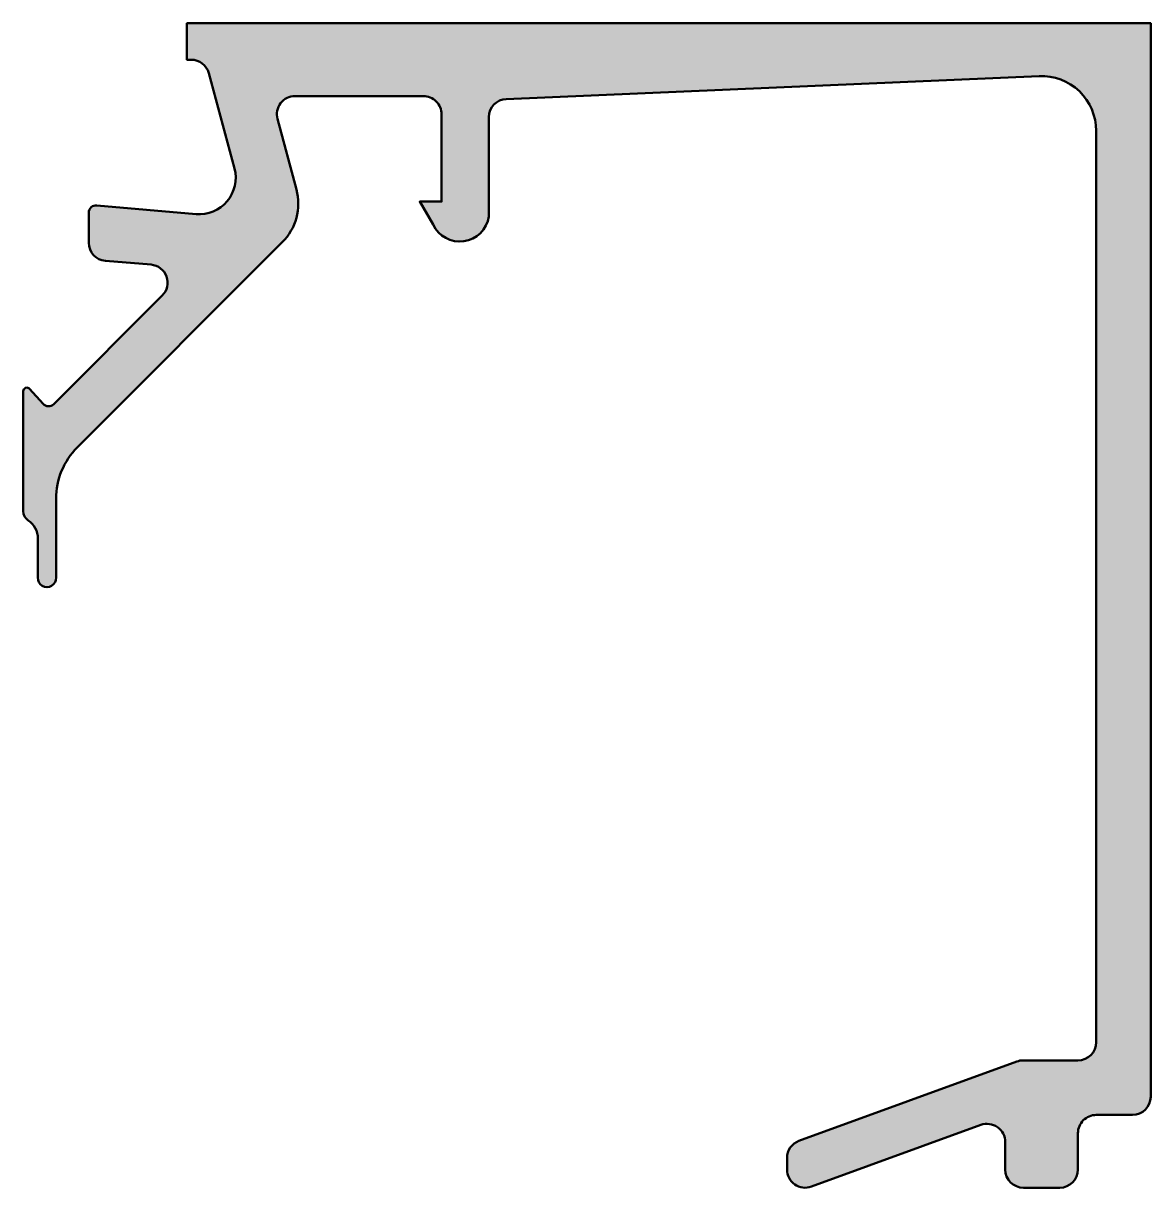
# Model space of a CAD drawing. Extents: x -4 to 27, y -32 to 0.
import ezdxf

# ---------------------------------------------------------------- set-up
doc = ezdxf.new("R2010")
doc.units = 0
doc.layers.add('0S-Alu contour', color=7, linetype='Continuous', lineweight=50)
doc.layers.add('0S-Alu hatch', color=252, linetype='Continuous', lineweight=25)

# ---------------------------------------------------------------- blocks, each defined once
blk = doc.blocks.new('173990__EDF8FEC5_9DB9_4149_9DA8_FDC472ED1BEB_')
at = {"layer": '0S-Alu hatch'}
h = blk.add_hatch(color=256, dxfattribs=at)
edge = h.paths.add_edge_path()
edge.add_line((-1.982317257409476, -5.002422972676527), (0.7532886862754804, -5.244325637817382))
edge.add_arc((0.8404461898514577, -4.248128392051445), 1.000002691446995, 264.9999122183236, 375.0001729510548)
edge.add_line((1.806373834609984, -3.989305734634284), (1.099115756070432, -1.369674354966718))
edge.add_arc((0.6163992489500151, -1.499999999999833), 0.4999999999998332, 15.10871089283112, 89.99999999996714)
edge.add_line((0.6163992489503018, -1), (0.5000782012939454, -1))
edge.add_line((0.5000782012939454, -1), (0.5000782012939454, 0))
edge.add_line((0.5000782012939454, 0), (27, 0))
edge.add_line((27, 0), (27.00000000000001, -29.49992370605468))
edge.add_ellipse((26.49999414945703, -29.49991785553767), major_axis=(-0.500005850577201, 0), ratio=1, start_angle=90.00088897849139, end_angle=179.9993295875975, ccw=False)
edge.add_line((26.50000190734863, -29.99992370605469), (25.50000381469727, -29.99992370605469))
edge.add_arc((25.50000185167363, -30.49992174303105), 0.4999980369802183, 89.99977505317808, 180.0002249462687)
edge.add_line((25.00000381469727, -30.49992370605469), (25.00000381469727, -31.49991989135743))
edge.add_ellipse((24.50000027667508, -31.49991635335236), major_axis=(-0.5000035380347092, 0), ratio=1, start_angle=90.00062398911649, end_angle=179.9995945770641, ccw=False)
edge.add_line((24.5000057220459, -31.99991989135742), (23.50000762939453, -31.99991989135742))
edge.add_ellipse((23.50001538874494, -31.49991213200701), major_axis=(-0.5000077594106132, 0), ratio=1, start_angle=0.0008891416168808064, end_angle=89.99911085773829, ccw=False)
edge.add_line((23.00000762939453, -31.49991989135742), (23.00000762939453, -30.74392318725575))
edge.add_arc((22.49959172233254, -30.74429796520606), 0.5004160474037426, 0.0429106878717365, 109.938340573858)
edge.add_line((22.32894550362471, -30.27387678313631), (17.67110130461993, -31.9702447340261))
edge.add_ellipse((17.50032906006692, -31.49998410530826), major_axis=(-0.5003081234916928, 0), ratio=1, start_angle=0.024100283919381127, end_angle=109.95817812408919, ccw=False)
edge.add_line((17.00002098083474, -31.50019454956054), (17.00002098083496, -31.18138489187755))
edge.add_ellipse((17.50002098083511, -31.18138489187707), major_axis=(-0.5000000000001528, 0), ratio=1, start_angle=290.01025377480136, end_angle=360, ccw=False)
edge.add_line((17.32892682721421, -30.71156919333465), (23.31909596490208, -28.53011182220962))
edge.add_ellipse((23.49019011852341, -28.99992752075552), major_axis=(-0.5000000000035774, 0), ratio=1, start_angle=269.9999999999646, end_angle=290.0102537747116, ccw=False)
edge.add_line((23.49019011852373, -28.49992752075194), (25.00000381469727, -28.49992752075196))
edge.add_arc((24.99999637020817, -27.99992007626287), 0.5000074445445052, 270.0008530629108, 359.9991469374164)
edge.add_line((25.50000381469726, -27.99992752075184), (25.50000381469704, -2.951537353492316))
edge.add_arc((24.00000381469747, -2.951537353492274), 1.49999999999957, 0, 92.4518318620872)
edge.add_line((23.93583459529463, -1.452910544950554), (9.278639061163632, -2.080512287225133))
edge.add_arc((9.300028800964448, -2.580054556739281), 0.5000000000000925, 92.45183186207105, 180)
edge.add_line((8.800028800964355, -2.580054556739131), (8.800028800964357, -5.312190532684213))
edge.add_ellipse((8.000950153867535, -5.188209733715034), major_axis=(-0.8086395505780807, 0), ratio=1, start_angle=25.096911204554488, end_angle=171.180612128926, ccw=False)
edge.add_line((7.268652915954593, -5.53119468688965), (6.900032043457032, -4.899989604950064))
edge.add_line((6.900032043457032, -4.899989604950064), (7.500032424926757, -4.899989128112792))
edge.add_line((7.500032424926757, -4.899989128112792), (7.500030517578124, -2.499994516372567))
edge.add_arc((7.000033520846705, -2.499992585991298), 0.4999969967351451, 359.9997787935257, 450.0000163002465)
edge.add_line((7.000033378601074, -1.999995589256174), (5.000062984978078, -2))
edge.add_line((5.000062984978078, -2), (3.472551345824967, -1.999999999999886))
edge.add_arc((3.472576306067658, -2.500016988129594), 0.5000169887527008, 90.00286013594464, 194.9993049646429)
edge.add_line((2.989595413208008, -2.629425048828352), (3.509218215942382, -4.568679809570426))
edge.add_ellipse((2.060328034927646, -4.956903243554816), major_axis=(-1.500000063778514, 0), ratio=1, start_angle=134.9992078296195, end_angle=194.9997963382452, ccw=False)
edge.add_line((3.120973587035904, -6.017578124999888), (-2.514156723383625, -11.65270843541964))
edge.add_arc((-1.099943161010185, -13.06692199779286), 2.000000000000328, 135.0000000000046, 180)
edge.add_line((-3.099943161010513, -13.06692199779286), (-3.099943161010742, -15.23031616210937))
edge.add_ellipse((-3.349935531616324, -15.24584898042168), major_axis=(-0.2504744573918106, 0), ratio=1, start_angle=-3.5553978342830987, end_angle=183.5553978342827, ccw=False)
edge.add_line((-3.599927902221906, -15.23031616210937), (-3.599927658765636, -14.1581292507692))
edge.add_arc((-4.199962763544375, -14.15814788106017), 0.600035105067962, 0.0017789576067619, 56.25113372489962)
edge.add_ellipse((-3.699937054156106, -13.40979135764356), major_axis=(-0.3000000033392386, 0), ratio=1, start_angle=0, end_angle=56.249341544670585, ccw=False)
edge.add_line((-3.999937057495344, -13.40979135652992), (-3.999937057494889, -10.11160193073863))
edge.add_ellipse((-3.899937057494916, -10.11160193073851), major_axis=(-0.0999999999999735, 0), ratio=1, start_angle=222.1440459660914, end_angle=360, ccw=False)
edge.add_line((-3.825791034170604, -10.04450224947857), (-3.453130276711365, -10.45629724903551))
edge.add_arc((-3.30483823006284, -10.32209788651584), 0.1999999999997375, 222.1440459660673, 314.9457244906478)
edge.add_line((-3.163550903777148, -10.46365314579975), (-0.1784108281133285, -7.484163284301986))
edge.add_arc((-0.5319582193884582, -7.130615319408403), 0.4999919212925787, 314.9999535198242, 445.0013822349577)
edge.add_line((-0.4883930683138252, -6.632524967193377), (-1.743512988090516, -6.529022216796874))
edge.add_ellipse((-1.699937423465388, -6.030928096721806), major_axis=(-0.4999965822740734, 0), ratio=1, start_angle=0.0001683038858004693, end_angle=85.0002310808988, ccw=False)
edge.add_line((-2.199934005737304, -6.030929565429686), (-2.199934005737304, -5.20164558730255))
edge.add_ellipse((-1.999934005737194, -5.201645587302482), major_axis=(-0.2000000000001099, 0), ratio=1, start_angle=264.9466242949376, end_angle=360, ccw=False)
at = {"layer": '0S-Alu contour', "color": 7}
for points in [[(0.6163992489503018, -1), (0.5000782012939454, -1), (0.5000782012939454, 0), (27, 0), (27.00000000000001, -29.49992370605468)], [(1.806373834609984, -3.989305734634284), (1.099115756070432, -1.369674354966718)], [(23.93583459529463, -1.452910544950554), (9.278639061163632, -2.080512287225133)], [(7.000033378601074, -1.999995589256174), (5.000062984978078, -2), (3.472551345824967, -1.999999999999886)], [(7.268652915954593, -5.53119468688965), (6.900032043457032, -4.899989604950064), (7.500032424926757, -4.899989128112792), (7.500030517578124, -2.499994516372567)], [(2.989595413208008, -2.629425048828352), (3.509218215942382, -4.568679809570426)], [(8.800028800964355, -2.580054556739131), (8.800028800964357, -5.312190532684213)], [(25.50000381469726, -27.99992752075184), (25.50000381469704, -2.951537353492316)], [(-1.982317257409476, -5.002422972676527), (0.7532886862754804, -5.244325637817382)], [(-2.199934005737304, -6.030929565429686), (-2.199934005737304, -5.20164558730255)], [(3.120973587035904, -6.017578124999888), (-2.514156723383625, -11.65270843541964)], [(-0.4883930683138252, -6.632524967193377), (-1.743512988090516, -6.529022216796874)], [(-3.163550903777148, -10.46365314579975), (-0.1784108281133285, -7.484163284301986)], [(-3.999937057495344, -13.40979135652992), (-3.999937057494889, -10.11160193073863)], [(-3.825791034170604, -10.04450224947857), (-3.453130276711365, -10.45629724903551)], [(-3.099943161010513, -13.06692199779286), (-3.099943161010742, -15.23031616210937)], [(-3.599927902221906, -15.23031616210937), (-3.599927658765636, -14.1581292507692)], [(23.49019011852373, -28.49992752075194), (25.00000381469727, -28.49992752075196)], [(17.32892682721421, -30.71156919333465), (23.31909596490208, -28.53011182220962)], [(26.50000190734863, -29.99992370605469), (25.50000381469727, -29.99992370605469)], [(22.32894550362471, -30.27387678313631), (17.67110130461993, -31.9702447340261)], [(23.00000762939453, -31.49991989135742), (23.00000762939453, -30.74392318725575)], [(25.00000381469727, -30.49992370605469), (25.00000381469727, -31.49991989135743)], [(17.00002098083474, -31.50019454956054), (17.00002098083496, -31.18138489187755)], [(24.5000057220459, -31.99991989135742), (23.50000762939453, -31.99991989135742)]]:
    blk.add_lwpolyline(points, dxfattribs=at)
for centre, radius, start, end in [((0.6163992489500151, -1.499999999999833), 0.4999999999998332, 15.10871089283112, 89.99999999996714), ((24.00000381469747, -2.951537353492274), 1.49999999999957, 0, 92.4518318620872), ((3.472576306067658, -2.500016988129594), 0.5000169887527008, 90.00286013594464, 194.9993049646429), ((7.000033520846705, -2.499992585991298), 0.4999969967351451, 359.9997787935257, 90.00001630024657), ((9.300028800964448, -2.580054556739281), 0.5000000000000925, 92.45183186207105, 180), ((0.8404461898514577, -4.248128392051445), 1.000002691446995, 264.9999122183236, 15.0001729510548), ((-0.5319582193884582, -7.130615319408403), 0.4999919212925787, 314.9999535198242, 85.00138223495772), ((-3.30483823006284, -10.32209788651584), 0.1999999999997375, 222.1440459660673, 314.9457244906478), ((-1.099943161010185, -13.06692199779286), 2.000000000000328, 135.0000000000046, 180), ((-4.199962763544375, -14.15814788106017), 0.600035105067962, 0.0017789576067619, 56.25113372489962), ((24.99999637020817, -27.99992007626287), 0.5000074445445052, 270.0008530629108, 359.9991469374164), ((25.50000185167363, -30.49992174303105), 0.4999980369802183, 89.99977505317808, 180.0002249462687), ((22.49959172233254, -30.74429796520606), 0.5004160474037426, 0.0429106878717365, 109.938340573858)]:
    blk.add_arc(centre, radius, start, end, dxfattribs=at)
at = {"layer": '0S-Alu contour', "color": 7, "extrusion": (0, 0, -1)}
for centre, radius, start, end in [((-2.060328034927646, -4.956903243554816), 1.500000063778514, 165.0002036617548, 225.0007921703805), ((1.999934005737194, -5.201645587302482), 0.2000000000001099, 0, 95.0533757050624), ((-8.000950153867535, -5.188209733715034), 0.8086395505780808, 188.8193878710741, 334.9030887954455), ((1.699937423465388, -6.030928096721806), 0.4999965822740734, 274.9997689191013, 359.9998316961142), ((3.899937057494916, -10.11160193073851), 0.0999999999999735, 0, 137.8559540339086), ((3.699937054156106, -13.40979135764356), 0.3000000033392387, 303.7506584553294, 0), ((3.349935531616324, -15.24584898042168), 0.2504744573918106, 176.4446021657173, 3.555397834283121), ((-23.49019011852341, -28.99992752075552), 0.5000000000035774, 69.98974622528837, 90.0000000000354), ((-26.49999414945703, -29.49991785553767), 0.500005850577201, 180.0006704124026, 269.9991110215086), ((-17.50002098083511, -31.18138489187707), 0.5000000000001528, 0, 69.98974622519863), ((-17.50032906006692, -31.49998410530826), 0.5003081234916928, 250.0418218759108, 359.9758997160806), ((-23.50001538874494, -31.49991213200701), 0.5000077594106132, 270.0008891422617, 359.9991108583831), ((-24.50000027667508, -31.49991635335236), 0.5000035380347092, 180.000405422936, 269.9993760108835)]:
    blk.add_arc(centre, radius, start, end, dxfattribs=at)
blk = doc.blocks.new('173990__53156E4C_46A0_42D2_A7CF_3BCB06A5D881_')
at = {"layer": '0S-Alu contour', "color": 7}
blk.add_blockref('173990__EDF8FEC5_9DB9_4149_9DA8_FDC472ED1BEB_', (0, 0), dxfattribs=at)

msp = doc.modelspace()

# ---------------------------------------------------------------- block references
at = {"layer": '0S-Alu contour', "color": 7}
msp.add_blockref('173990__53156E4C_46A0_42D2_A7CF_3BCB06A5D881_', (0, 0), dxfattribs=at)

doc.saveas('drawing.dxf')
